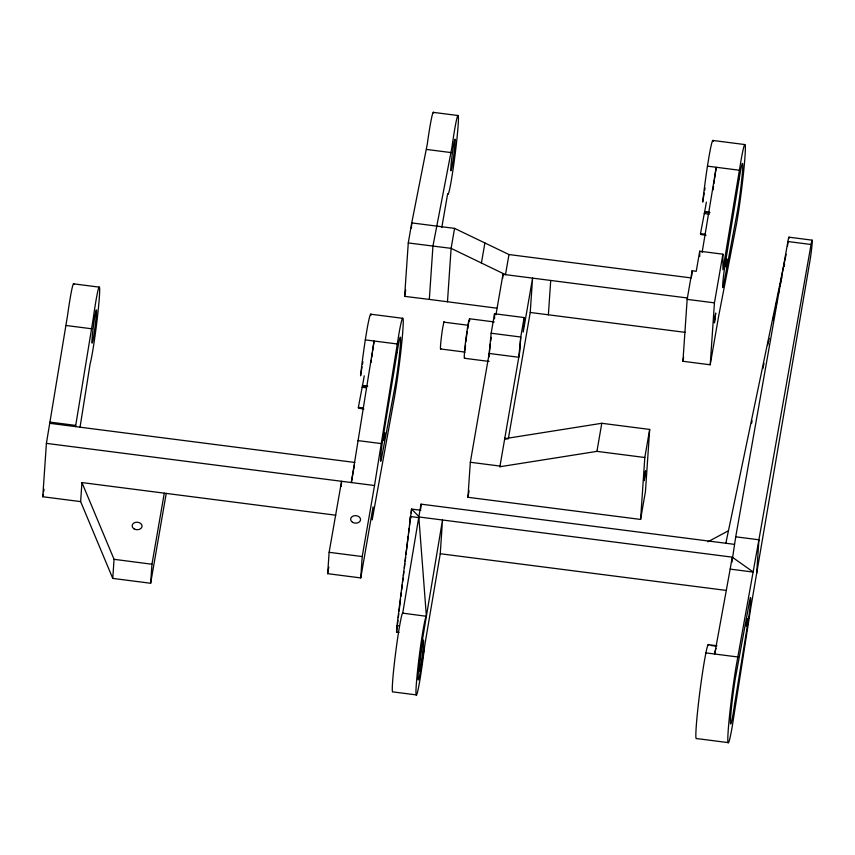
<?xml version="1.0" encoding="UTF-8"?>
<svg xmlns="http://www.w3.org/2000/svg" width="855" height="855" viewBox="0 0 855 855"><rect width="100%" height="100%" fill="white"/><g stroke="black" fill="none" stroke-linecap="round" stroke-linejoin="round"><path stroke-width="1.28" d="M469.694 320.924L469.534 318.765L494.201 321.929M489.06 356.941L489.167 355.391A19.922 1.026 -82.7 0 1 490.353 343.892M420.703 509.11L421.023 504.151L734.434 544.357M440.261 553.741L442.505 519.99L422.445 639.807A24.581 1.261 -82.7 0 0 418.202 674.157A24.581 1.261 -82.7 0 0 420.361 671.282L440.261 553.741L726.023 590.388M731.88 562.344L735.728 536.812L787.893 241.516A12.451 0.641 -82.7 0 1 789.069 238.31M756.675 573.523L758.909 539.783L811.074 244.487A12.451 0.641 -82.7 0 1 812.164 243.034A12.451 0.641 -82.7 0 1 810.016 260.433L751.118 605.832L732.297 726.119A47.506 2.437 -82.7 0 1 728.129 731.677A47.506 2.437 -82.7 0 1 736.337 665.265L758.909 539.783L735.728 536.812M787.594 246.005L787.893 241.516L811.074 244.487M166.233 493.367L150.651 583.26L112.764 578.408L114.057 559.32L81.93 482.573L335.801 515.212M411.394 228.103L411.747 222.899L427.276 144.174A39.843 2.041 -82.7 0 1 433.677 112.999M399.029 632.39L396.56 632.069L397.009 625.571L411.554 509.067L420.81 510.253M411.287 512.957L411.554 509.067L419.271 516.901M496.734 308.174L429.317 299.41L432.951 246.037L451.942 147.338A39.843 2.041 -82.7 0 1 458.237 115.649A39.843 2.041 -82.7 0 1 454.946 155.696A39.843 2.041 -82.7 0 1 448.084 194.363L447.657 193.754L441.8 227.494M447.475 301.794L451.109 248.356L454.571 228.381L411.747 222.899L408.273 242.938L404.618 296.364L429.317 299.41M504.781 437.995L504.739 438.69L601.792 423.289L649.682 429.434L645.461 491.39L640.598 519.434L467.942 497.3L470.325 462.266L489.178 353.468L491.155 333.226L494.532 313.753L524.126 317.547L524.211 326.354M640.598 519.434L644.809 457.5L596.94 451.365L499.876 466.745L499.919 466.061L470.325 462.266M508.33 438.829L530.228 312.47L532.569 278.121L523.217 332.05L524.126 317.547L520.759 337.02L518.782 357.262L489.178 353.468M548.376 314.8L550.716 280.451M682.931 361.291L687.153 299.357L692.112 270.757L696.237 271.302L699.711 251.21L722.903 254.192L722.935 269.795L741.082 160.099A47.506 2.437 -82.7 0 1 744.994 156.572A47.506 2.437 -82.7 0 1 736.668 223.123L718.66 316.083L710.216 364.786L682.931 361.291L683.605 357.39M691.748 276.015L692.112 270.757M710.216 364.786L714.438 302.862L722.903 254.192M112.764 578.408L80.637 501.607L42.75 496.744L46.405 443.371L67.524 315.655A39.843 2.041 -82.7 0 1 73.936 284.48M80.637 501.607L81.93 482.573M150.651 583.26L151.955 564.236L164.267 493.207M360.757 577.916L362.21 556.552L374.522 485.522L398.932 333.835A47.506 2.437 -82.7 0 1 402.855 330.308A47.506 2.437 -82.7 0 1 394.529 396.859L372.182 519.872L373.069 506.887L360.757 577.916L327.668 573.673L329.122 552.309L341.573 481.29L341.231 486.324M502.697 278.292L502.964 274.327L687.591 298.01M468.444 324.216L468.861 320.636M424.529 646.669L423.877 652.237A39.843 2.041 -82.7 0 1 416.545 694.923L392.862 691.887A39.843 2.041 -82.7 0 1 395.256 655.806A39.843 2.041 -82.7 0 1 402.587 613.131L426.389 616.284L418.822 516.954L421.023 504.151M396.56 632.069L397.201 626.811M397.522 624.182L398.002 620.238M398.323 617.609L398.793 613.676M399.114 611.047L400.557 599.216M400.877 596.587L401.358 592.643M401.668 590.014L402.31 584.767M402.63 582.137L403.111 578.194M403.432 575.565L403.913 571.621M404.394 567.677L404.864 563.734M405.185 561.104L405.665 557.171M405.986 554.542L408.22 536.138M408.54 533.509L409.182 528.262M409.502 525.633L410.261 516.505L418.897 517.617M75.518 426.624L93.174 318.947A39.843 2.041 -82.7 0 1 99.383 296.76A39.843 2.041 -82.7 0 1 90.106 363.931L80.007 427.436M491.208 337.372L490.674 341.305M372.577 351.277A47.506 2.437 -82.7 0 1 374.095 341.006L351.341 482.541L354.398 464.97M362.05 366.838L360.564 375.837A47.506 2.437 -82.7 0 1 365.309 339.884L366.966 329.741A47.506 2.437 -82.7 0 1 371.166 315.153M704.189 193.102L702.703 202.101A47.506 2.437 -82.7 0 1 707.448 166.137L709.116 155.995A47.506 2.437 -82.7 0 1 713.316 141.406M362.477 364.273L362.905 361.697M704.616 190.526L705.044 187.961M702.126 252.407L716.234 167.27A47.506 2.437 -82.7 0 0 714.534 178.866M402.705 613.249L418.822 516.954L732.222 557.15L753.362 572.091L730.17 569.109L714.684 654.011A47.506 2.437 -82.7 0 1 715.977 648.368M596.94 451.365L601.792 423.289M730.17 569.109L732.222 557.15M42.75 496.744L43.188 494.243M43.616 491.732L44.054 489.231M404.618 296.364L405.708 290.08M410.464 519.274L410.892 516.794M481.418 263.019L484.892 242.97M495.964 314.736L502.964 274.327M454.571 228.381L508.982 254.544L505.487 274.658L451.109 248.356L408.273 242.938M467.942 497.3L469.074 490.749M499.876 466.745L519.765 351.565L520.759 337.02L491.155 333.226M644.809 457.5L649.682 429.434M327.668 573.673L328.822 567.1M363.888 408.957L358.876 408.305A47.506 2.437 -82.7 0 1 358.363 407.354L363.396 380.774A29.444 1.507 -82.7 0 0 364.219 375.826M706.038 235.211L701.014 234.569A47.506 2.437 -82.7 0 1 700.502 233.607L705.535 207.038A29.444 1.507 -82.7 0 0 706.358 202.09M708.72 645.215A47.506 2.437 -82.7 0 0 705.899 652.889L704.37 661.161A47.506 2.437 -82.7 0 0 697.402 713.198A47.506 2.437 -82.7 0 0 696.547 738.549L728.513 742.653M751.556 423.396L752.101 420.788M762.917 368.537L764.007 363.311M767.79 345.025L769.137 338.495M772.931 320.208L774.277 313.678M775.635 307.137L776.714 301.922M778.071 295.381L779.418 288.851M779.963 286.243L781.855 277.095M784.024 266.642L784.559 264.035M725.884 543.064L786.119 254.298M468.508 325.306L443.841 322.143L442.612 328.331A13.723 0.705 -82.7 0 0 440.72 343.432A13.723 0.705 -82.7 0 0 440.806 348.573M469.534 318.765L468.7 321.224A19.922 1.026 -82.7 0 0 466.702 333.044L466.007 338.142A19.922 1.026 -82.7 0 0 464.5 352.228L464.297 355.445A19.922 1.026 -82.7 0 0 464.789 357.7M707.919 541.771L728.449 530.773M712.792 140.455L744.758 144.548M433.229 112.347L457.895 115.511M707.448 166.137L739.415 170.241M426.581 149.443L451.248 152.607M704.648 211.741L709.778 212.393M704.606 211.987L709.736 212.649M704.242 213.504L709.372 214.156M788.887 237.177L812.068 240.159M700.502 233.607L705.514 234.259M508.982 254.544L691.214 277.928M687.153 299.357L714.438 302.862M530.228 312.47L685.25 332.36M370.653 314.191L402.62 318.295M73.477 283.828L99.127 287.12M440.571 348.968L465.238 352.132M365.309 339.884L397.276 343.977M464.447 358.277L489.113 361.441M66.23 325.509L91.88 328.801M362.509 385.477L367.639 386.139M362.467 385.733L367.597 386.385M362.103 387.24L365.951 387.732M358.363 407.354L363.375 407.995M504.739 438.69L507.378 439.021M357.604 440.56L380.785 443.531M50.071 422.124L75.721 425.416M49.857 423.321L354.825 462.459M46.405 443.371L374.522 485.522M329.122 552.309L362.21 556.552M114.057 559.32L151.955 564.236M708.154 644.627L716.939 645.76M711.232 645.536L714.994 646.017M705.899 652.889L737.865 656.982M397.009 625.571L399.467 625.892M426.389 616.284L426.271 616.166A39.843 2.041 -82.7 0 0 418.929 658.852A39.843 2.041 -82.7 0 0 416.545 694.923M494.532 313.753L494.575 318.787M699.711 251.21L699.721 256.415M443.841 322.143A13.723 0.705 -82.7 0 1 444.194 322.271M713.07 189.906A47.506 2.437 -82.7 0 1 713.551 186.208M713.872 183.729A47.506 2.437 -82.7 0 1 714.374 180.063M465.131 350.176A13.723 0.705 -82.7 0 1 465.526 345.099M465.879 341.797A13.723 0.705 -82.7 0 1 467.279 331.494M467.749 328.715A13.723 0.705 -82.7 0 1 468.177 326.599M371.081 362.413A47.506 2.437 -82.7 0 1 371.401 359.944M371.733 357.476A47.506 2.437 -82.7 0 1 372.395 352.602M746.383 625.529L746.415 626.448L747.388 618.571L746.383 625.529M644.264 479.463L644.296 480.67L645.525 470.806L644.264 479.463M714.438 321.683L714.47 322.891L715.688 313.037L714.438 321.683M383.767 439.545L383.777 440.549L384.814 432.737L383.767 439.545M725.906 265.809L725.927 266.813L726.91 258.915L725.906 265.809M734.595 704.36L733.109 713.904A28.439 1.454 -82.7 0 1 730.608 717.227A28.439 1.454 -82.7 0 1 735.524 677.481L749.258 602.893A15.091 0.77 -82.7 0 1 750.583 601.118A15.091 0.77 -82.7 0 1 747.975 622.216L734.595 704.36M397.062 352.559L383.286 436.296A15.091 0.77 -82.7 0 0 380.635 457.436A15.091 0.77 -82.7 0 0 381.886 456.314L395.416 384.216A28.439 1.454 -82.7 0 0 400.397 344.373A28.439 1.454 -82.7 0 0 398.056 346.489L397.062 352.559M739.201 178.823L725.425 262.549A15.091 0.77 -82.7 0 0 722.774 283.689A15.091 0.77 -82.7 0 0 724.025 282.567L737.555 210.469A28.439 1.454 -82.7 0 0 742.535 170.637A28.439 1.454 -82.7 0 0 740.195 172.753L739.201 178.823M94.958 315.645L94.381 319.257A16.705 0.855 -82.7 0 0 92.019 343.026A16.705 0.855 -82.7 0 0 95.568 322.559A16.705 0.855 -82.7 0 0 95.493 312.791L94.958 315.645M452.648 163.102A15.935 0.812 -82.7 0 0 455.02 139.13A15.935 0.812 -82.7 0 0 451.29 162.589A15.935 0.812 -82.7 0 0 452.648 163.102M134.075 528.871A4.98 3.773 3.9 0 0 142.026 526.595A4.98 3.773 3.9 0 0 135.186 522.426A4.98 3.773 3.9 0 0 134.075 528.871M352.581 522.309A4.98 3.773 3.9 0 0 360.532 520.032A4.98 3.773 3.9 0 0 353.692 515.854A4.98 3.773 3.9 0 0 352.581 522.309M420.713 665.724A15.625 0.802 -82.7 0 0 423.503 640.331A15.625 0.802 -82.7 0 0 419.997 660.562A15.625 0.802 -82.7 0 0 420.713 665.724"/></g></svg>
